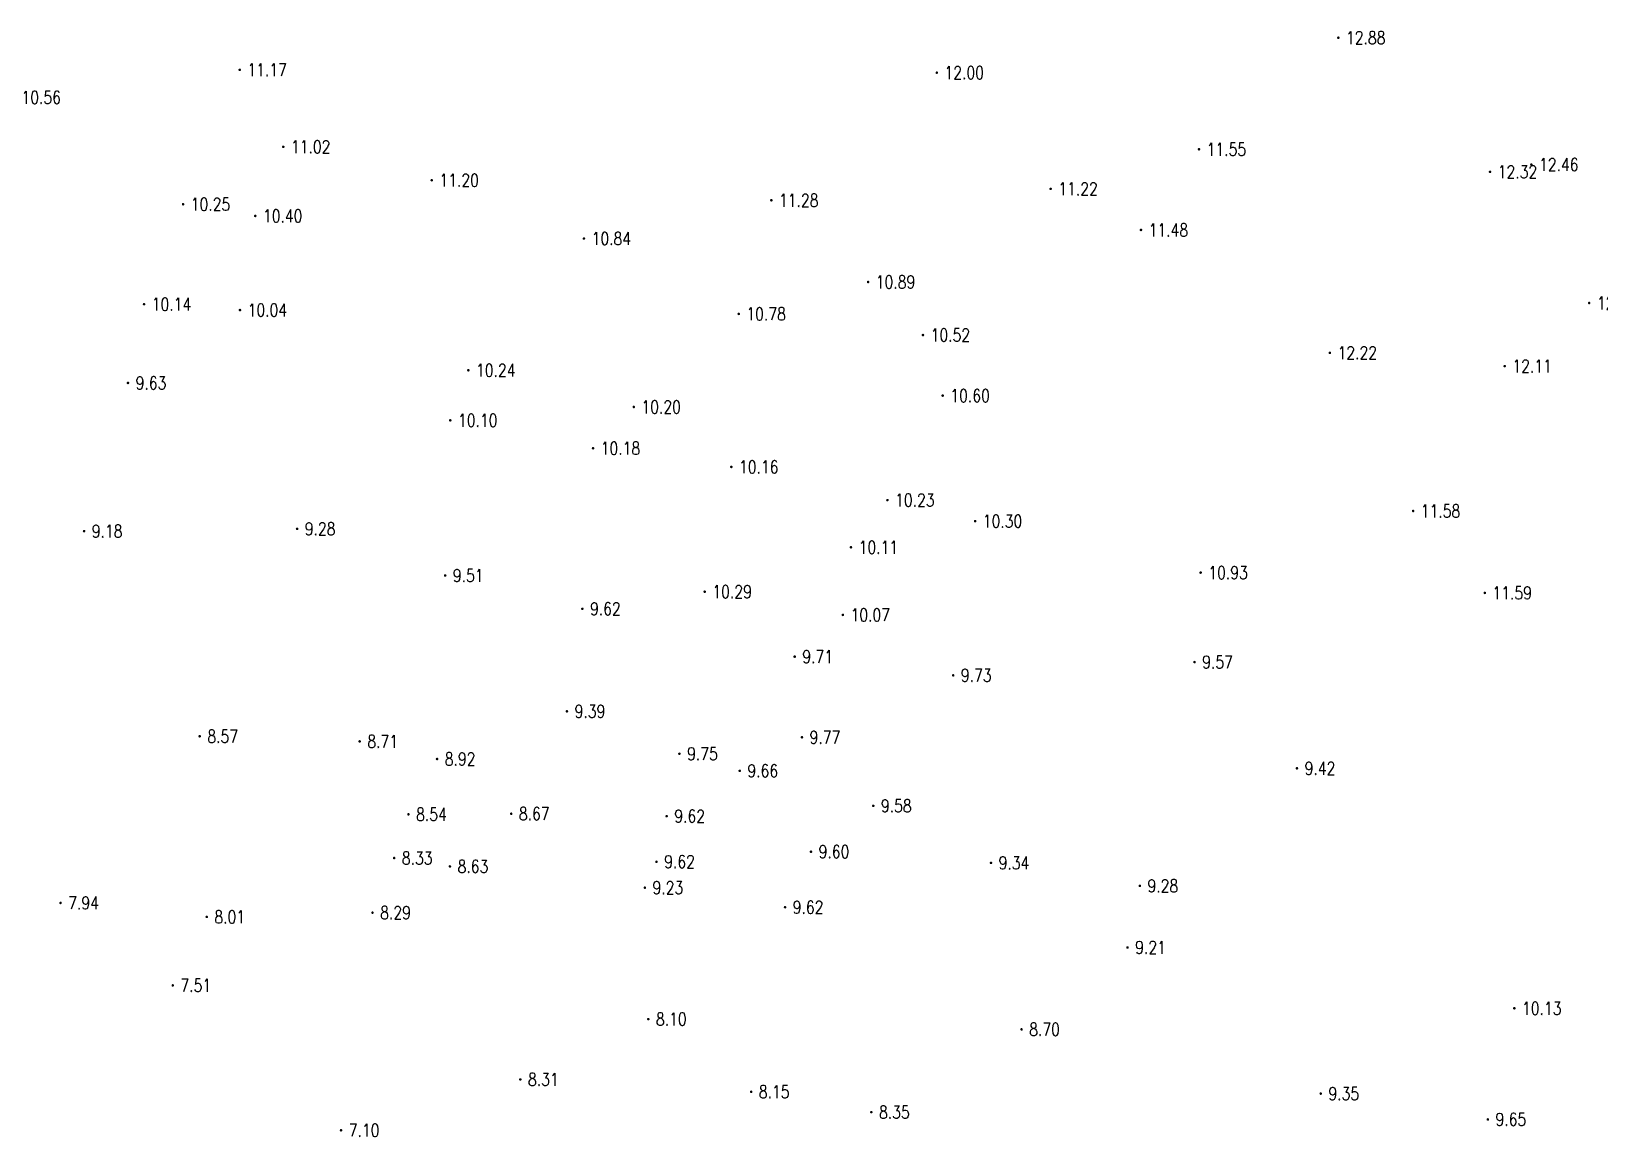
# Model space of a CAD drawing. Extents: x 476861 to 479475, y 2367369 to 2370541.
# Drawn here: x 477487.3 to 477609.9, y 2368489.7 to 2368576.2 of the extents above; entities that cross this region are included whole.
import ezdxf
from ezdxf.enums import TextEntityAlignment as Align

# ---------------------------------------------------------------- set-up
doc = ezdxf.new("R2010")
doc.units = 0
doc.header["$LTSCALE"] = 0.5
doc.layers.get('0').update_dxf_attribs({"linetype": 'CONTINUOUS'})
doc.layers.add('GCD', color=1, linetype='CONTINUOUS')
doc.styles.add('HZ', font='rs.shx', dxfattribs={"width": 0.8, "bigfont": 'hztxt.shx'})

# ---------------------------------------------------------------- blocks, each defined once
blk = doc.blocks.new('GC200')
at = {"linetype": 'Continuous', "const_width": 0.2, "flags": 128}
blk.add_lwpolyline([(-0.1, 0, 1), (0.1, 0, 1)], format="xyb", close=True, dxfattribs=at)

msp = doc.modelspace()

# ---------------------------------------------------------------- block references
at = {"layer": 'GCD', "linetype": 'Continuous'}
ref = msp.add_blockref('GC200', (477589.471, 2368575.654, 12.88), dxfattribs=dict(at, xscale=0.5, yscale=0.5, zscale=0.5))
ref.add_attrib('height', '12.88', dxfattribs={"linetype": 'Continuous', "height": 1, "style": 'HZ', "width": 0.8}).set_placement((477590.071, 2368575.654, 12.88), align=Align.MIDDLE_LEFT)
ref = msp.add_blockref('GC200', (477503.608, 2368573.147, 11.17), dxfattribs=dict(at, xscale=0.5, yscale=0.5, zscale=0.5))
ref.add_attrib('height', '11.17', dxfattribs={"linetype": 'Continuous', "height": 1, "style": 'HZ', "width": 0.8}).set_placement((477504.208, 2368573.147, 11.17), align=Align.MIDDLE_LEFT)
ref = msp.add_blockref('GC200', (477558.089, 2368572.923, 12), dxfattribs=dict(at, xscale=0.5, yscale=0.5, zscale=0.5))
ref.add_attrib('height', '12.00', dxfattribs={"linetype": 'Continuous', "height": 1, "style": 'HZ', "width": 0.8}).set_placement((477558.689, 2368572.923, 12), align=Align.MIDDLE_LEFT)
ref = msp.add_blockref('GC200', (477485.952, 2368570.988, 10.56), dxfattribs=dict(at, xscale=0.5, yscale=0.5, zscale=0.5))
ref.add_attrib('height', '10.56', dxfattribs={"linetype": 'Continuous', "height": 1, "style": 'HZ', "width": 0.8}).set_placement((477486.552, 2368570.988, 10.56), align=Align.MIDDLE_LEFT)
ref = msp.add_blockref('GC200', (477507.013, 2368567.127, 11.024), dxfattribs=dict(at, xscale=0.5, yscale=0.5, zscale=0.5))
ref.add_attrib('height', '11.02', dxfattribs={"linetype": 'Continuous', "height": 1, "style": 'HZ', "width": 0.8}).set_placement((477507.613, 2368567.127, 11.024), align=Align.MIDDLE_LEFT)
ref = msp.add_blockref('GC200', (477578.58, 2368566.934, 11.552), dxfattribs=dict(at, xscale=0.5, yscale=0.5, zscale=0.5))
ref.add_attrib('height', '11.55', dxfattribs={"linetype": 'Continuous', "height": 1, "style": 'HZ', "width": 0.8}).set_placement((477579.18, 2368566.934, 11.552), align=Align.MIDDLE_LEFT)
ref = msp.add_blockref('GC200', (477601.328, 2368565.171, 12.324), dxfattribs=dict(at, xscale=0.5, yscale=0.5, zscale=0.5))
ref.add_attrib('height', '12.32', dxfattribs={"linetype": 'Continuous', "height": 1, "style": 'HZ', "width": 0.8}).set_placement((477601.928, 2368565.171, 12.324), align=Align.MIDDLE_LEFT)
ref = msp.add_blockref('GC200', (477604.558, 2368565.739, 12.464), dxfattribs=dict(at, xscale=0.5, yscale=0.5, zscale=0.5))
ref.add_attrib('height', '12.46', dxfattribs={"linetype": 'Continuous', "height": 1, "style": 'HZ', "width": 0.8}).set_placement((477605.158, 2368565.739, 12.464), align=Align.MIDDLE_LEFT)
ref = msp.add_blockref('GC200', (477518.616, 2368564.515, 11.202), dxfattribs=dict(at, xscale=0.5, yscale=0.5, zscale=0.5))
ref.add_attrib('height', '11.20', dxfattribs={"linetype": 'Continuous', "height": 1, "style": 'HZ', "width": 0.8}).set_placement((477519.216, 2368564.515, 11.202), align=Align.MIDDLE_LEFT)
ref = msp.add_blockref('GC200', (477566.985, 2368563.839, 11.217), dxfattribs=dict(at, xscale=0.5, yscale=0.5, zscale=0.5))
ref.add_attrib('height', '11.22', dxfattribs={"linetype": 'Continuous', "height": 1, "style": 'HZ', "width": 0.8}).set_placement((477567.585, 2368563.839, 11.217), align=Align.MIDDLE_LEFT)
ref = msp.add_blockref('GC200', (477499.184, 2368562.637, 10.249), dxfattribs=dict(at, xscale=0.5, yscale=0.5, zscale=0.5))
ref.add_attrib('height', '10.25', dxfattribs={"linetype": 'Continuous', "height": 1, "style": 'HZ', "width": 0.8}).set_placement((477499.784, 2368562.637, 10.249), align=Align.MIDDLE_LEFT)
ref = msp.add_blockref('GC200', (477545.157, 2368562.948, 11.284), dxfattribs=dict(at, xscale=0.5, yscale=0.5, zscale=0.5))
ref.add_attrib('height', '11.28', dxfattribs={"linetype": 'Continuous', "height": 1, "style": 'HZ', "width": 0.8}).set_placement((477545.757, 2368562.948, 11.284), align=Align.MIDDLE_LEFT)
ref = msp.add_blockref('GC200', (477504.822, 2368561.725, 10.4), dxfattribs=dict(at, xscale=0.5, yscale=0.5, zscale=0.5))
ref.add_attrib('height', '10.40', dxfattribs={"linetype": 'Continuous', "height": 1, "style": 'HZ', "width": 0.8}).set_placement((477505.422, 2368561.725, 10.4), align=Align.MIDDLE_LEFT)
ref = msp.add_blockref('GC200', (477574.047, 2368560.627, 11.483), dxfattribs=dict(at, xscale=0.5, yscale=0.5, zscale=0.5))
ref.add_attrib('height', '11.48', dxfattribs={"linetype": 'Continuous', "height": 1, "style": 'HZ', "width": 0.8}).set_placement((477574.647, 2368560.627, 11.483), align=Align.MIDDLE_LEFT)
ref = msp.add_blockref('GC200', (477530.509, 2368559.957, 10.842), dxfattribs=dict(at, xscale=0.5, yscale=0.5, zscale=0.5))
ref.add_attrib('height', '10.84', dxfattribs={"linetype": 'Continuous', "height": 1, "style": 'HZ', "width": 0.8}).set_placement((477531.109, 2368559.957, 10.842), align=Align.MIDDLE_LEFT)
ref = msp.add_blockref('GC200', (477552.72, 2368556.559, 10.892), dxfattribs=dict(at, xscale=0.5, yscale=0.5, zscale=0.5))
ref.add_attrib('height', '10.89', dxfattribs={"linetype": 'Continuous', "height": 1, "style": 'HZ', "width": 0.8}).set_placement((477553.32, 2368556.559, 10.892), align=Align.MIDDLE_LEFT)
ref = msp.add_blockref('GC200', (477496.133, 2368554.823, 10.141), dxfattribs=dict(at, xscale=0.5, yscale=0.5, zscale=0.5))
ref.add_attrib('height', '10.14', dxfattribs={"linetype": 'Continuous', "height": 1, "style": 'HZ', "width": 0.8}).set_placement((477496.733, 2368554.823, 10.141), align=Align.MIDDLE_LEFT)
ref = msp.add_blockref('GC200', (477503.627, 2368554.365, 10.044), dxfattribs=dict(at, xscale=0.5, yscale=0.5, zscale=0.5))
ref.add_attrib('height', '10.04', dxfattribs={"linetype": 'Continuous', "height": 1, "style": 'HZ', "width": 0.8}).set_placement((477504.227, 2368554.365, 10.044), align=Align.MIDDLE_LEFT)
ref = msp.add_blockref('GC200', (477542.607, 2368554.066, 10.78), dxfattribs=dict(at, xscale=0.5, yscale=0.5, zscale=0.5))
ref.add_attrib('height', '10.78', dxfattribs={"linetype": 'Continuous', "height": 1, "style": 'HZ', "width": 0.8}).set_placement((477543.207, 2368554.066, 10.78), align=Align.MIDDLE_LEFT)
ref = msp.add_blockref('GC200', (477609.074, 2368554.92, 12.082), dxfattribs=dict(at, xscale=0.5, yscale=0.5, zscale=0.5))
ref.add_attrib('height', '12.08', dxfattribs={"linetype": 'Continuous', "height": 1, "style": 'HZ', "width": 0.8}).set_placement((477609.674, 2368554.92, 12.082), align=Align.MIDDLE_LEFT)
ref = msp.add_blockref('GC200', (477557.005, 2368552.413, 10.524), dxfattribs=dict(at, xscale=0.5, yscale=0.5, zscale=0.5))
ref.add_attrib('height', '10.52', dxfattribs={"linetype": 'Continuous', "height": 1, "style": 'HZ', "width": 0.8}).set_placement((477557.605, 2368552.413, 10.524), align=Align.MIDDLE_LEFT)
ref = msp.add_blockref('GC200', (477588.809, 2368551.023, 12.218), dxfattribs=dict(at, xscale=0.5, yscale=0.5, zscale=0.5))
ref.add_attrib('height', '12.22', dxfattribs={"linetype": 'Continuous', "height": 1, "style": 'HZ', "width": 0.8}).set_placement((477589.409, 2368551.023, 12.218), align=Align.MIDDLE_LEFT)
ref = msp.add_blockref('GC200', (477521.474, 2368549.661, 10.235), dxfattribs=dict(at, xscale=0.5, yscale=0.5, zscale=0.5))
ref.add_attrib('height', '10.24', dxfattribs={"linetype": 'Continuous', "height": 1, "style": 'HZ', "width": 0.8}).set_placement((477522.074, 2368549.661, 10.235), align=Align.MIDDLE_LEFT)
ref = msp.add_blockref('GC200', (477602.472, 2368549.983, 12.11), dxfattribs=dict(at, xscale=0.5, yscale=0.5, zscale=0.5))
ref.add_attrib('height', '12.11', dxfattribs={"linetype": 'Continuous', "height": 1, "style": 'HZ', "width": 0.8}).set_placement((477603.072, 2368549.983, 12.11), align=Align.MIDDLE_LEFT)
ref = msp.add_blockref('GC200', (477494.876, 2368548.666, 9.626), dxfattribs=dict(at, xscale=0.5, yscale=0.5, zscale=0.5))
ref.add_attrib('height', '9.63', dxfattribs={"linetype": 'Continuous', "height": 1, "style": 'HZ', "width": 0.8}).set_placement((477495.476, 2368548.666, 9.626), align=Align.MIDDLE_LEFT)
ref = msp.add_blockref('GC200', (477534.406, 2368546.792, 10.196), dxfattribs=dict(at, xscale=0.5, yscale=0.5, zscale=0.5))
ref.add_attrib('height', '10.20', dxfattribs={"linetype": 'Continuous', "height": 1, "style": 'HZ', "width": 0.8}).set_placement((477535.006, 2368546.792, 10.196), align=Align.MIDDLE_LEFT)
ref = msp.add_blockref('GC200', (477558.548, 2368547.678, 10.601), dxfattribs=dict(at, xscale=0.5, yscale=0.5, zscale=0.5))
ref.add_attrib('height', '10.60', dxfattribs={"linetype": 'Continuous', "height": 1, "style": 'HZ', "width": 0.8}).set_placement((477559.148, 2368547.678, 10.601), align=Align.MIDDLE_LEFT)
ref = msp.add_blockref('GC200', (477520.065, 2368545.745, 10.104), dxfattribs=dict(at, xscale=0.5, yscale=0.5, zscale=0.5))
ref.add_attrib('height', '10.10', dxfattribs={"linetype": 'Continuous', "height": 1, "style": 'HZ', "width": 0.8}).set_placement((477520.665, 2368545.745, 10.104), align=Align.MIDDLE_LEFT)
ref = msp.add_blockref('GC200', (477531.224, 2368543.563, 10.176), dxfattribs=dict(at, xscale=0.5, yscale=0.5, zscale=0.5))
ref.add_attrib('height', '10.18', dxfattribs={"linetype": 'Continuous', "height": 1, "style": 'HZ', "width": 0.8}).set_placement((477531.824, 2368543.563, 10.176), align=Align.MIDDLE_LEFT)
ref = msp.add_blockref('GC200', (477542.03, 2368542.103, 10.158), dxfattribs=dict(at, xscale=0.5, yscale=0.5, zscale=0.5))
ref.add_attrib('height', '10.16', dxfattribs={"linetype": 'Continuous', "height": 1, "style": 'HZ', "width": 0.8}).set_placement((477542.63, 2368542.103, 10.158), align=Align.MIDDLE_LEFT)
ref = msp.add_blockref('GC200', (477554.23, 2368539.509, 10.229), dxfattribs=dict(at, xscale=0.5, yscale=0.5, zscale=0.5))
ref.add_attrib('height', '10.23', dxfattribs={"linetype": 'Continuous', "height": 1, "style": 'HZ', "width": 0.8}).set_placement((477554.83, 2368539.509, 10.229), align=Align.MIDDLE_LEFT)
ref = msp.add_blockref('GC200', (477595.315, 2368538.661, 11.58), dxfattribs=dict(at, xscale=0.5, yscale=0.5, zscale=0.5))
ref.add_attrib('height', '11.58', dxfattribs={"linetype": 'Continuous', "height": 1, "style": 'HZ', "width": 0.8}).set_placement((477595.915, 2368538.661, 11.58), align=Align.MIDDLE_LEFT)
ref = msp.add_blockref('GC200', (477491.444, 2368537.083, 9.183), dxfattribs=dict(at, xscale=0.5, yscale=0.5, zscale=0.5))
ref.add_attrib('height', '9.18', dxfattribs={"linetype": 'Continuous', "height": 1, "style": 'HZ', "width": 0.8}).set_placement((477492.044, 2368537.083, 9.183), align=Align.MIDDLE_LEFT)
ref = msp.add_blockref('GC200', (477508.093, 2368537.266, 9.28), dxfattribs=dict(at, xscale=0.5, yscale=0.5, zscale=0.5))
ref.add_attrib('height', '9.28', dxfattribs={"linetype": 'Continuous', "height": 1, "style": 'HZ', "width": 0.8}).set_placement((477508.693, 2368537.266, 9.28), align=Align.MIDDLE_LEFT)
ref = msp.add_blockref('GC200', (477561.084, 2368537.861, 10.3), dxfattribs=dict(at, xscale=0.5, yscale=0.5, zscale=0.5))
ref.add_attrib('height', '10.30', dxfattribs={"linetype": 'Continuous', "height": 1, "style": 'HZ', "width": 0.8}).set_placement((477561.684, 2368537.861, 10.3), align=Align.MIDDLE_LEFT)
ref = msp.add_blockref('GC200', (477551.379, 2368535.821, 10.11), dxfattribs=dict(at, xscale=0.5, yscale=0.5, zscale=0.5))
ref.add_attrib('height', '10.11', dxfattribs={"linetype": 'Continuous', "height": 1, "style": 'HZ', "width": 0.8}).set_placement((477551.979, 2368535.821, 10.11), align=Align.MIDDLE_LEFT)
ref = msp.add_blockref('GC200', (477519.669, 2368533.616, 9.51), dxfattribs=dict(at, xscale=0.5, yscale=0.5, zscale=0.5))
ref.add_attrib('height', '9.51', dxfattribs={"linetype": 'Continuous', "height": 1, "style": 'HZ', "width": 0.8}).set_placement((477520.269, 2368533.616, 9.51), align=Align.MIDDLE_LEFT)
ref = msp.add_blockref('GC200', (477578.709, 2368533.84, 10.927), dxfattribs=dict(at, xscale=0.5, yscale=0.5, zscale=0.5))
ref.add_attrib('height', '10.93', dxfattribs={"linetype": 'Continuous', "height": 1, "style": 'HZ', "width": 0.8}).set_placement((477579.309, 2368533.84, 10.927), align=Align.MIDDLE_LEFT)
ref = msp.add_blockref('GC200', (477539.949, 2368532.348, 10.292), dxfattribs=dict(at, xscale=0.5, yscale=0.5, zscale=0.5))
ref.add_attrib('height', '10.29', dxfattribs={"linetype": 'Continuous', "height": 1, "style": 'HZ', "width": 0.8}).set_placement((477540.549, 2368532.348, 10.292), align=Align.MIDDLE_LEFT)
ref = msp.add_blockref('GC200', (477600.916, 2368532.255, 11.589), dxfattribs=dict(at, xscale=0.5, yscale=0.5, zscale=0.5))
ref.add_attrib('height', '11.59', dxfattribs={"linetype": 'Continuous', "height": 1, "style": 'HZ', "width": 0.8}).set_placement((477601.516, 2368532.255, 11.589), align=Align.MIDDLE_LEFT)
ref = msp.add_blockref('GC200', (477530.387, 2368531.013, 9.62), dxfattribs=dict(at, xscale=0.5, yscale=0.5, zscale=0.5))
ref.add_attrib('height', '9.62', dxfattribs={"linetype": 'Continuous', "height": 1, "style": 'HZ', "width": 0.8}).set_placement((477530.987, 2368531.013, 9.62), align=Align.MIDDLE_LEFT)
ref = msp.add_blockref('GC200', (477550.747, 2368530.535, 10.066), dxfattribs=dict(at, xscale=0.5, yscale=0.5, zscale=0.5))
ref.add_attrib('height', '10.07', dxfattribs={"linetype": 'Continuous', "height": 1, "style": 'HZ', "width": 0.8}).set_placement((477551.347, 2368530.535, 10.066), align=Align.MIDDLE_LEFT)
ref = msp.add_blockref('GC200', (477546.98, 2368527.271, 9.71), dxfattribs=dict(at, xscale=0.5, yscale=0.5, zscale=0.5))
ref.add_attrib('height', '9.71', dxfattribs={"linetype": 'Continuous', "height": 1, "style": 'HZ', "width": 0.8}).set_placement((477547.58, 2368527.271, 9.71), align=Align.MIDDLE_LEFT)
ref = msp.add_blockref('GC200', (477559.371, 2368525.808, 9.73), dxfattribs=dict(at, xscale=0.5, yscale=0.5, zscale=0.5))
ref.add_attrib('height', '9.73', dxfattribs={"linetype": 'Continuous', "height": 1, "style": 'HZ', "width": 0.8}).set_placement((477559.971, 2368525.808, 9.73), align=Align.MIDDLE_LEFT)
ref = msp.add_blockref('GC200', (477578.23, 2368526.847, 9.57), dxfattribs=dict(at, xscale=0.5, yscale=0.5, zscale=0.5))
ref.add_attrib('height', '9.57', dxfattribs={"linetype": 'Continuous', "height": 1, "style": 'HZ', "width": 0.8}).set_placement((477578.83, 2368526.847, 9.57), align=Align.MIDDLE_LEFT)
ref = msp.add_blockref('GC200', (477529.184, 2368522.997, 9.385), dxfattribs=dict(at, xscale=0.5, yscale=0.5, zscale=0.5))
ref.add_attrib('height', '9.39', dxfattribs={"linetype": 'Continuous', "height": 1, "style": 'HZ', "width": 0.8}).set_placement((477529.784, 2368522.997, 9.385), align=Align.MIDDLE_LEFT)
ref = msp.add_blockref('GC200', (477500.479, 2368521.047, 8.57), dxfattribs=dict(at, xscale=0.5, yscale=0.5, zscale=0.5))
ref.add_attrib('height', '8.57', dxfattribs={"linetype": 'Continuous', "height": 1, "style": 'HZ', "width": 0.8}).set_placement((477501.079, 2368521.047, 8.57), align=Align.MIDDLE_LEFT)
ref = msp.add_blockref('GC200', (477547.549, 2368520.968, 9.768), dxfattribs=dict(at, xscale=0.5, yscale=0.5, zscale=0.5))
ref.add_attrib('height', '9.77', dxfattribs={"linetype": 'Continuous', "height": 1, "style": 'HZ', "width": 0.8}).set_placement((477548.149, 2368520.968, 9.768), align=Align.MIDDLE_LEFT)
ref = msp.add_blockref('GC200', (477512.983, 2368520.645, 8.708), dxfattribs=dict(at, xscale=0.5, yscale=0.5, zscale=0.5))
ref.add_attrib('height', '8.71', dxfattribs={"linetype": 'Continuous', "height": 1, "style": 'HZ', "width": 0.8}).set_placement((477513.583, 2368520.645, 8.708), align=Align.MIDDLE_LEFT)
ref = msp.add_blockref('GC200', (477537.972, 2368519.679, 9.747), dxfattribs=dict(at, xscale=0.5, yscale=0.5, zscale=0.5))
ref.add_attrib('height', '9.75', dxfattribs={"linetype": 'Continuous', "height": 1, "style": 'HZ', "width": 0.8}).set_placement((477538.572, 2368519.679, 9.747), align=Align.MIDDLE_LEFT)
ref = msp.add_blockref('GC200', (477519.033, 2368519.27, 8.921), dxfattribs=dict(at, xscale=0.5, yscale=0.5, zscale=0.5))
ref.add_attrib('height', '8.92', dxfattribs={"linetype": 'Continuous', "height": 1, "style": 'HZ', "width": 0.8}).set_placement((477519.633, 2368519.27, 8.921), align=Align.MIDDLE_LEFT)
ref = msp.add_blockref('GC200', (477586.238, 2368518.541, 9.42), dxfattribs=dict(at, xscale=0.5, yscale=0.5, zscale=0.5))
ref.add_attrib('height', '9.42', dxfattribs={"linetype": 'Continuous', "height": 1, "style": 'HZ', "width": 0.8}).set_placement((477586.838, 2368518.541, 9.42), align=Align.MIDDLE_LEFT)
ref = msp.add_blockref('GC200', (477542.686, 2368518.346, 9.664), dxfattribs=dict(at, xscale=0.5, yscale=0.5, zscale=0.5))
ref.add_attrib('height', '9.66', dxfattribs={"linetype": 'Continuous', "height": 1, "style": 'HZ', "width": 0.8}).set_placement((477543.286, 2368518.346, 9.664), align=Align.MIDDLE_LEFT)
ref = msp.add_blockref('GC200', (477516.795, 2368514.943, 8.54), dxfattribs=dict(at, xscale=0.5, yscale=0.5, zscale=0.5))
ref.add_attrib('height', '8.54', dxfattribs={"linetype": 'Continuous', "height": 1, "style": 'HZ', "width": 0.8}).set_placement((477517.395, 2368514.943, 8.54), align=Align.MIDDLE_LEFT)
ref = msp.add_blockref('GC200', (477524.827, 2368514.992, 8.669), dxfattribs=dict(at, xscale=0.5, yscale=0.5, zscale=0.5))
ref.add_attrib('height', '8.67', dxfattribs={"linetype": 'Continuous', "height": 1, "style": 'HZ', "width": 0.8}).set_placement((477525.427, 2368514.992, 8.669), align=Align.MIDDLE_LEFT)
ref = msp.add_blockref('GC200', (477536.974, 2368514.799, 9.618), dxfattribs=dict(at, xscale=0.5, yscale=0.5, zscale=0.5))
ref.add_attrib('height', '9.62', dxfattribs={"linetype": 'Continuous', "height": 1, "style": 'HZ', "width": 0.8}).set_placement((477537.574, 2368514.799, 9.618), align=Align.MIDDLE_LEFT)
ref = msp.add_blockref('GC200', (477553.123, 2368515.608, 9.584), dxfattribs=dict(at, xscale=0.5, yscale=0.5, zscale=0.5))
ref.add_attrib('height', '9.58', dxfattribs={"linetype": 'Continuous', "height": 1, "style": 'HZ', "width": 0.8}).set_placement((477553.723, 2368515.608, 9.584), align=Align.MIDDLE_LEFT)
ref = msp.add_blockref('GC200', (477515.678, 2368511.526, 8.329), dxfattribs=dict(at, xscale=0.5, yscale=0.5, zscale=0.5))
ref.add_attrib('height', '8.33', dxfattribs={"linetype": 'Continuous', "height": 1, "style": 'HZ', "width": 0.8}).set_placement((477516.278, 2368511.526, 8.329), align=Align.MIDDLE_LEFT)
ref = msp.add_blockref('GC200', (477536.18, 2368511.238, 9.618), dxfattribs=dict(at, xscale=0.5, yscale=0.5, zscale=0.5))
ref.add_attrib('height', '9.62', dxfattribs={"linetype": 'Continuous', "height": 1, "style": 'HZ', "width": 0.8}).set_placement((477536.78, 2368511.238, 9.618), align=Align.MIDDLE_LEFT)
ref = msp.add_blockref('GC200', (477548.255, 2368512.023, 9.602), dxfattribs=dict(at, xscale=0.5, yscale=0.5, zscale=0.5))
ref.add_attrib('height', '9.60', dxfattribs={"linetype": 'Continuous', "height": 1, "style": 'HZ', "width": 0.8}).set_placement((477548.855, 2368512.023, 9.602), align=Align.MIDDLE_LEFT)
ref = msp.add_blockref('GC200', (477562.324, 2368511.149, 9.335), dxfattribs=dict(at, xscale=0.5, yscale=0.5, zscale=0.5))
ref.add_attrib('height', '9.34', dxfattribs={"linetype": 'Continuous', "height": 1, "style": 'HZ', "width": 0.8}).set_placement((477562.924, 2368511.149, 9.335), align=Align.MIDDLE_LEFT)
ref = msp.add_blockref('GC200', (477520.037, 2368510.872, 8.629), dxfattribs=dict(at, xscale=0.5, yscale=0.5, zscale=0.5))
ref.add_attrib('height', '8.63', dxfattribs={"linetype": 'Continuous', "height": 1, "style": 'HZ', "width": 0.8}).set_placement((477520.637, 2368510.872, 8.629), align=Align.MIDDLE_LEFT)
ref = msp.add_blockref('GC200', (477535.272, 2368509.208, 9.23), dxfattribs=dict(at, xscale=0.5, yscale=0.5, zscale=0.5))
ref.add_attrib('height', '9.23', dxfattribs={"linetype": 'Continuous', "height": 1, "style": 'HZ', "width": 0.8}).set_placement((477535.872, 2368509.208, 9.23), align=Align.MIDDLE_LEFT)
ref = msp.add_blockref('GC200', (477573.955, 2368509.355, 9.279), dxfattribs=dict(at, xscale=0.5, yscale=0.5, zscale=0.5))
ref.add_attrib('height', '9.28', dxfattribs={"linetype": 'Continuous', "height": 1, "style": 'HZ', "width": 0.8}).set_placement((477574.555, 2368509.355, 9.279), align=Align.MIDDLE_LEFT)
ref = msp.add_blockref('GC200', (477489.605, 2368508.018, 7.937), dxfattribs=dict(at, xscale=0.5, yscale=0.5, zscale=0.5))
ref.add_attrib('height', '7.94', dxfattribs={"linetype": 'Continuous', "height": 1, "style": 'HZ', "width": 0.8}).set_placement((477490.205, 2368508.018, 7.937), align=Align.MIDDLE_LEFT)
ref = msp.add_blockref('GC200', (477546.229, 2368507.682, 9.622), dxfattribs=dict(at, xscale=0.5, yscale=0.5, zscale=0.5))
ref.add_attrib('height', '9.62', dxfattribs={"linetype": 'Continuous', "height": 1, "style": 'HZ', "width": 0.8}).set_placement((477546.829, 2368507.682, 9.622), align=Align.MIDDLE_LEFT)
ref = msp.add_blockref('GC200', (477501.029, 2368506.928, 8.011), dxfattribs=dict(at, xscale=0.5, yscale=0.5, zscale=0.5))
ref.add_attrib('height', '8.01', dxfattribs={"linetype": 'Continuous', "height": 1, "style": 'HZ', "width": 0.8}).set_placement((477501.629, 2368506.928, 8.011), align=Align.MIDDLE_LEFT)
ref = msp.add_blockref('GC200', (477513.987, 2368507.258, 8.287), dxfattribs=dict(at, xscale=0.5, yscale=0.5, zscale=0.5))
ref.add_attrib('height', '8.29', dxfattribs={"linetype": 'Continuous', "height": 1, "style": 'HZ', "width": 0.8}).set_placement((477514.587, 2368507.258, 8.287), align=Align.MIDDLE_LEFT)
ref = msp.add_blockref('GC200', (477572.996, 2368504.538, 9.21), dxfattribs=dict(at, xscale=0.5, yscale=0.5, zscale=0.5))
ref.add_attrib('height', '9.21', dxfattribs={"linetype": 'Continuous', "height": 1, "style": 'HZ', "width": 0.8}).set_placement((477573.596, 2368504.538, 9.21), align=Align.MIDDLE_LEFT)
ref = msp.add_blockref('GC200', (477498.376, 2368501.572, 7.51), dxfattribs=dict(at, xscale=0.5, yscale=0.5, zscale=0.5))
ref.add_attrib('height', '7.51', dxfattribs={"linetype": 'Continuous', "height": 1, "style": 'HZ', "width": 0.8}).set_placement((477498.976, 2368501.572, 7.51), align=Align.MIDDLE_LEFT)
ref = msp.add_blockref('GC200', (477535.54, 2368498.936, 8.1), dxfattribs=dict(at, xscale=0.5, yscale=0.5, zscale=0.5))
ref.add_attrib('height', '8.10', dxfattribs={"linetype": 'Continuous', "height": 1, "style": 'HZ', "width": 0.8}).set_placement((477536.14, 2368498.936, 8.1), align=Align.MIDDLE_LEFT)
ref = msp.add_blockref('GC200', (477603.225, 2368499.78, 10.13), dxfattribs=dict(at, xscale=0.5, yscale=0.5, zscale=0.5))
ref.add_attrib('height', '10.13', dxfattribs={"linetype": 'Continuous', "height": 1, "style": 'HZ', "width": 0.8}).set_placement((477603.825, 2368499.78, 10.13), align=Align.MIDDLE_LEFT)
ref = msp.add_blockref('GC200', (477564.712, 2368498.133, 8.703), dxfattribs=dict(at, xscale=0.5, yscale=0.5, zscale=0.5))
ref.add_attrib('height', '8.70', dxfattribs={"linetype": 'Continuous', "height": 1, "style": 'HZ', "width": 0.8}).set_placement((477565.312, 2368498.133, 8.703), align=Align.MIDDLE_LEFT)
ref = msp.add_blockref('GC200', (477525.537, 2368494.22, 8.31), dxfattribs=dict(at, xscale=0.5, yscale=0.5, zscale=0.5))
ref.add_attrib('height', '8.31', dxfattribs={"linetype": 'Continuous', "height": 1, "style": 'HZ', "width": 0.8}).set_placement((477526.137, 2368494.22, 8.31), align=Align.MIDDLE_LEFT)
ref = msp.add_blockref('GC200', (477543.582, 2368493.257, 8.152), dxfattribs=dict(at, xscale=0.5, yscale=0.5, zscale=0.5))
ref.add_attrib('height', '8.15', dxfattribs={"linetype": 'Continuous', "height": 1, "style": 'HZ', "width": 0.8}).set_placement((477544.182, 2368493.257, 8.152), align=Align.MIDDLE_LEFT)
ref = msp.add_blockref('GC200', (477588.097, 2368493.112, 9.35), dxfattribs=dict(at, xscale=0.5, yscale=0.5, zscale=0.5))
ref.add_attrib('height', '9.35', dxfattribs={"linetype": 'Continuous', "height": 1, "style": 'HZ', "width": 0.8}).set_placement((477588.697, 2368493.112, 9.35), align=Align.MIDDLE_LEFT)
ref = msp.add_blockref('GC200', (477552.972, 2368491.662, 8.35), dxfattribs=dict(at, xscale=0.5, yscale=0.5, zscale=0.5))
ref.add_attrib('height', '8.35', dxfattribs={"linetype": 'Continuous', "height": 1, "style": 'HZ', "width": 0.8}).set_placement((477553.572, 2368491.662, 8.35), align=Align.MIDDLE_LEFT)
ref = msp.add_blockref('GC200', (477511.527, 2368490.248, 7.096), dxfattribs=dict(at, xscale=0.5, yscale=0.5, zscale=0.5))
ref.add_attrib('height', '7.10', dxfattribs={"linetype": 'Continuous', "height": 1, "style": 'HZ', "width": 0.8}).set_placement((477512.127, 2368490.248, 7.096), align=Align.MIDDLE_LEFT)
ref = msp.add_blockref('GC200', (477601.155, 2368491.095, 9.65), dxfattribs=dict(at, xscale=0.5, yscale=0.5, zscale=0.5))
ref.add_attrib('height', '9.65', dxfattribs={"linetype": 'Continuous', "height": 1, "style": 'HZ', "width": 0.8}).set_placement((477601.755, 2368491.095, 9.65), align=Align.MIDDLE_LEFT)

doc.saveas('drawing.dxf')
